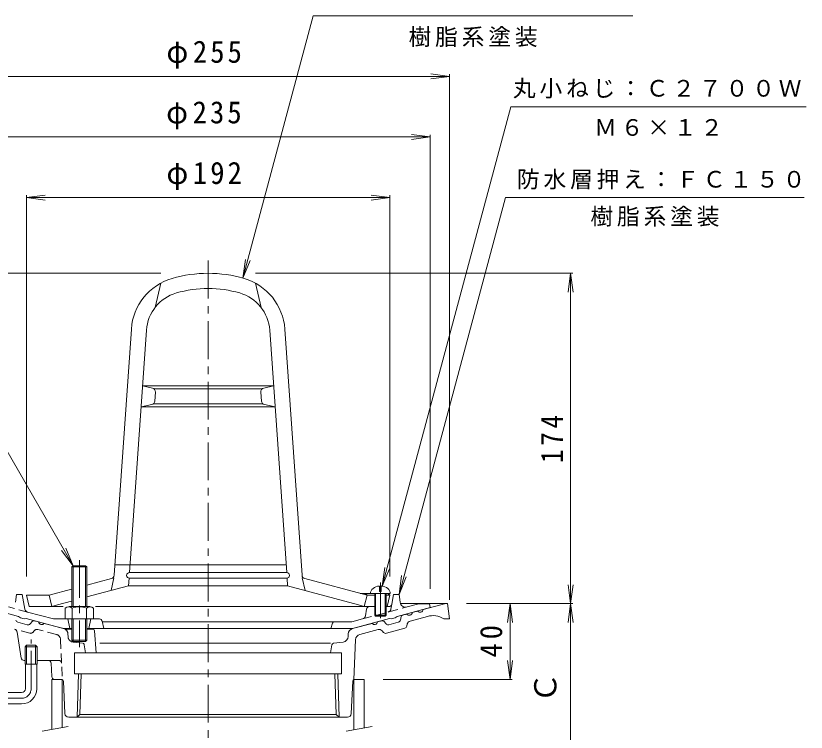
# Model space of a CAD drawing. Units: millimetres, scale not verified. Extents: x -355 to 305, y -464 to 503.
# Drawn here: x -131.2 to 286.3, y -124.7 to 253.6 of the extents above; entities that cross this region are included whole.
import ezdxf
from ezdxf.enums import TextEntityAlignment as Align

# ---------------------------------------------------------------- set-up
doc = ezdxf.new("R2010")
doc.units = ezdxf.units.MM
doc.header["$LTSCALE"] = 4
doc.linetypes.add('CHAIN1', pattern=[8, 5, -1, 1, -1])
doc.linetypes.add('DASHED1', pattern=[1.8, 1.2, -0.6])
for name, color, linetype, lineweight in [('0-0_通り芯', 3, 'Continuous', 9), ('0-1_躯体', 2, 'Continuous', 9), ('0-2_仕上', 6, 'Continuous', 9), ('0-3_建具', 4, 'Continuous', 9), ('0-4_その他', 7, 'Continuous', 9), ('0-5_寸法', 7, 'Continuous', 9)]:
    doc.layers.add(name, color=color, linetype=linetype, lineweight=lineweight)
doc.styles.add('ＭＳ ゴシック', font='')
doc.styles.get('ＭＳ ゴシック').set_extended_font_data('MS Gothic')

msp = doc.modelspace()

# ---------------------------------------------------------------- linework, layer by layer
at = {"layer": '0-0_通り芯', "linetype": 'CHAIN1'}
for p, q in [((-29.597, 124.362), (-29.597, -145.54)), ((-123.097, -101.801), (-123.097, -75.801)), ((-128.097, -106.801), (-139.097, -106.801))]:
    msp.add_line(p, q, dxfattribs=at)
at = {"layer": '0-0_通り芯'}
for p, q in [((71.927, -56.801), (96.903, -56.801)), ((95.903, -56.801), (84.047, -59.978)), ((97.903, -64.801), (96.903, -56.801)), ((73.053, -62.924), (75.354, -62.307)), ((81.149, -60.754), (78.252, -61.531)), ((-130.083, -66.61), (-125.112, -67.941)), ((-122.401, -66.134), (-123.601, -67.488)), ((-119.093, -66.448), (-121.394, -65.832)), ((59.899, -66.448), (62.2, -65.832)), ((63.207, -66.134), (64.407, -67.488)), ((70.888, -66.61), (65.917, -67.941)), ((72.332, -63.689), (71.969, -65.462)), ((77.073, -65.988), (86.261, -63.526)), ((97.903, -64.801), (94.903, -64.801)), ((-105.853, -69.996), (-116.196, -67.225)), ((-101.597, -70.301), (-105.12, -70.301)), ((-90.526, -70.301), (-93.597, -70.301)), ((46.659, -69.996), (57.001, -67.225)), ((50.528, -73.1), (60.25, -70.495)), ((64.565, -72.445), (74.311, -69.834)), ((75.393, -68.685), (75.631, -67.518)), ((-128.294, -85.53), (-130.398, -71.902)), ((-89.529, -71.227), (-88.671, -82.801)), ((44.374, -74.255), (44.438, -72.764)), ((63.054, -71.991), (62.264, -71.1)), ((-125.457, -78.801), (-126.272, -79.601)), ((-120.737, -78.801), (-125.457, -78.801)), ((-125.457, -88.801), (-125.457, -78.801)), ((-119.922, -79.601), (-120.737, -78.801)), ((-120.737, -88.801), (-120.737, -78.801)), ((35.069, -77.712), (-86.814, -77.712)), ((35.779, -78.541), (35.069, -82.801)), ((41.733, -77.104), (36.647, -77.712)), ((48.308, -75.868), (47.398, -96.911)), ((-119.922, -79.601), (-126.272, -79.601)), ((-126.272, -88.801), (-126.272, -79.601)), ((-119.922, -88.801), (-119.922, -79.601)), ((-100.097, -82.801), (-100.097, -93.801)), ((-100.097, -82.801), (40.903, -82.801)), ((40.903, -82.801), (40.903, -93.801)), ((-126.811, -86.801), (-126.272, -86.801)), ((-119.922, -86.801), (-114.024, -86.801)), ((-119.922, -88.801), (-126.272, -88.801)), ((-126.097, -101.801), (-126.097, -88.801)), ((-120.097, -101.801), (-120.097, -88.801)), ((-112.526, -88.226), (-112.169, -95.376)), ((-100.097, -93.801), (40.903, -93.801)), ((-98.812, -116.801), (-98.094, -93.801)), ((39.618, -116.801), (38.899, -93.801)), ((-110.67, -96.801), (-107.049, -96.801)), ((-105.192, -114.901), (-106.05, -97.751)), ((45.998, -114.901), (46.855, -97.751)), ((-128.097, -103.801), (-136.097, -103.801)), ((-128.097, -109.801), (-136.097, -109.801)), ((-103.195, -116.801), (44, -116.801)), ((-97.286, -115.274), (38.091, -115.274))]:
    msp.add_line(p, q, dxfattribs=at)
at = {"layer": '0-0_通り芯', "linetype": 'DASHED1'}
for p, q in [((-123.759, -72.445), (-131.857, -70.275)), ((-109.723, -73.1), (-119.445, -70.495)), ((-122.249, -71.991), (-121.459, -71.1)), ((-103.568, -74.255), (-103.633, -72.764)), ((-107.502, -75.868), (-106.593, -96.911)), ((-100.927, -77.104), (-95.842, -77.712)), ((-94.974, -78.541), (-94.264, -82.801)), ((-108.466, -86.801), (-114.024, -86.801))]:
    msp.add_line(p, q, dxfattribs=at)
at = {"layer": '0-0_通り芯'}
for points in [[(-98.812, -116.801), (-97.286, -115.274), (-96.615, -93.801)], [(39.618, -116.801), (38.091, -115.274), (37.42, -93.801)]]:
    msp.add_lwpolyline(points, dxfattribs=at)
for centre, radius, start, end in [((76.641, -61.315), 1.625, 217.62109, 352.37941), ((82.436, -59.762), 1.625, 217.6203, 352.38071), ((-129.694, -65.161), 1.5, 191.5649, 254.99991), ((-121.653, -66.798), 1, 75.00023, 138.43498), ((-117.483, -66.233), 1.625, 187.62059, 322.38074), ((58.288, -66.233), 1.625, 217.61926, 352.37941), ((62.459, -66.798), 1, 41.56502, 104.99977), ((70.5, -65.161), 1.5, 285.00009, 348.4351), ((73.312, -63.89), 1, 104.99922, 168.43358), ((77.591, -67.919), 2, 104.9995, 168.43379), ((89.108, -74.151), 11, 58.20979, 105.00003), ((-132.375, -72.207), 2, 8.77884, 75.00076), ((-124.724, -66.493), 1.5, 254.99991, 318.43558), ((-106.63, -72.894), 3, 59.78954, 75.00024), ((-90.526, -71.301), 1, 4.23788, 90), ((47.435, -72.894), 3, 104.99976, 177.5246), ((60.768, -72.427), 2, 41.56493, 105.00024), ((65.529, -66.493), 1.5, 221.56442, 285.00009), ((73.923, -68.385), 1.5, 284.99872, 348.43372), ((41.376, -74.125), 3, 276.82027, 357.52458), ((51.305, -75.998), 3, 104.99898, 177.5246), ((64.177, -70.996), 1.5, 221.56349, 284.99872), ((36.766, -78.705), 1, 96.82062, 170.53838), ((-126.811, -85.301), 1.5, 188.77872, 270), ((-114.024, -88.301), 1.5, 2.86287, 90), ((-110.67, -95.301), 1.5, 182.86287, 270), ((-107.049, -97.801), 1, 2.86252, 90), ((47.854, -97.801), 1, 117.1295, 177.13748), ((-128.097, -101.801), 2, 270, 0), ((-128.097, -101.801), 8, 270, 0), ((-103.195, -114.801), 2, 182.86198, 270), ((44, -114.801), 2, 270, 357.13802)]:
    msp.add_arc(centre, radius, start, end, dxfattribs=at)
at = {"layer": '0-0_通り芯', "linetype": 'DASHED1'}
for centre, radius, start, end in [((-119.962, -72.427), 2, 74.99976, 138.43507), ((-106.63, -72.894), 3, 2.4754, 59.78954), ((-123.371, -70.996), 1.5, 255.00128, 318.43651), ((-110.499, -75.998), 3, 2.4754, 75.00102), ((-100.571, -74.125), 3, 182.47542, 263.17973), ((-95.96, -78.705), 1, 9.46162, 83.17938), ((-108.466, -88.301), 1.5, 2.4754, 90)]:
    msp.add_arc(centre, radius, start, end, dxfattribs=at)
at = {"layer": '0-0_通り芯', "linetype": 'CHAIN1'}
msp.add_arc((-128.097, -101.801), 5, 270, 0, dxfattribs=at)
at = {"layer": '0-1_躯体', "color": 4}
for p, q in [((-101.597, -58.411), (-101.597, -37.444)), ((-100.921, -58.411), (-100.921, -36.768)), ((-94.274, -58.411), (-94.274, -36.768)), ((-93.597, -58.411), (-93.597, -37.444)), ((-103.221, -58.411), (-91.974, -58.411)), ((-105.097, -59.133), (-105.097, -64.911)), ((-101.345, -59.133), (-101.345, -64.911)), ((-93.85, -59.133), (-93.85, -64.911)), ((-90.097, -59.133), (-90.097, -64.911)), ((-105.097, -64.911), (-90.097, -64.911)), ((-101.597, -64.911), (-101.597, -76.091)), ((-100.921, -64.911), (-100.921, -76.768)), ((-94.274, -64.911), (-94.274, -76.768)), ((-93.597, -64.911), (-93.597, -76.091))]:
    msp.add_line(p, q, dxfattribs=at)
at = {"layer": '0-1_躯体', "color": 4, "linetype": 'CHAIN1'}
msp.add_line((-97.597, -33.768), (-97.597, -79.768), dxfattribs=at)
at = {"layer": '0-1_躯体'}
for p, q in [((-131.272, -56.054), (-130.722, -51.911)), ((-127.722, -51.911), (-130.722, -51.911)), ((-126.434, -59.645), (-127.722, -51.911)), ((67.404, -57.158), (68.278, -51.911)), ((68.278, -51.911), (71.278, -51.911)), ((71.828, -56.054), (71.278, -51.911)), ((65.924, -58.411), (64.278, -58.411)), ((75.578, -58.557), (81.719, -56.911)), ((81.719, -56.911), (87.278, -56.911)), ((87.778, -58.911), (87.278, -56.911)), ((-129.722, -63.6), (-147.222, -58.911)), ((-124.979, -61.248), (-111.307, -64.911)), ((54.072, -59.669), (53.486, -63.257)), ((70.278, -63.6), (87.778, -58.911)), ((-129.722, -63.6), (-128.722, -64.386)), ((-126.722, -64.922), (-128.722, -64.386)), ((-125.722, -64.672), (-126.722, -64.922)), ((-106.17, -69.911), (-125.722, -64.672)), ((-86.952, -64.911), (-111.307, -64.911)), ((-103.597, -64.911), (-102.597, -69.911)), ((-91.597, -64.911), (-92.597, -69.911)), ((-85.481, -66.117), (-84.722, -69.911)), ((-85.422, -66.411), (46.264, -66.411)), ((52.03, -64.866), (46.264, -66.411)), ((46.725, -69.911), (66.278, -64.672)), ((66.278, -64.672), (67.278, -64.922)), ((67.278, -64.922), (69.278, -64.386)), ((70.278, -63.6), (69.278, -64.386)), ((-101.597, -69.911), (-106.17, -69.911)), ((-93.597, -69.911), (46.725, -69.911)), ((36.071, -67.137), (35.278, -69.911))]:
    msp.add_line(p, q, dxfattribs=at)
at = {"layer": '0-1_躯体', "linetype": 'DASHED1'}
for p, q in [((66.989, -59.645), (67.404, -57.158)), ((-124.979, -61.248), (-135.023, -58.557)), ((52.03, -64.866), (75.578, -58.557))]:
    msp.add_line(p, q, dxfattribs=at)
at = {"layer": '0-1_躯体', "color": 4}
for points in [[(-93.597, -37.444), (-101.597, -37.444), (-100.921, -36.768), (-94.274, -36.768)], [(-93.597, -76.091), (-101.597, -76.091), (-100.921, -76.768), (-94.274, -76.768)]]:
    msp.add_lwpolyline(points, close=True, dxfattribs=at)
for centre, radius, start, end in [((-103.221, -61.212), 2.8, 47.92557, 132.07463), ((-97.597, -68.501), 10.089, 68.19786, 111.80214), ((-91.974, -61.212), 2.8, 47.92572, 132.07428)]:
    msp.add_arc(centre, radius, start, end, dxfattribs=at)
at = {"layer": '0-1_躯体'}
for centre, radius, start, end in [((55.553, -59.911), 1.5, 90, 170.72017), ((65.924, -56.911), 1.5, 270, 350.54048), ((74.802, -55.659), 3, 187.56569, 285.00009), ((-124.461, -59.316), 2, 189.45839, 254.99998), ((-86.952, -66.411), 1.5, 11.31021, 90), ((37.032, -67.411), 1, 90, 164.05402), ((51.512, -62.935), 2, 285.00052, 350.72157)]:
    msp.add_arc(centre, radius, start, end, dxfattribs=at)
at = {"layer": '0-1_躯体', "linetype": 'DASHED1'}
msp.add_arc((65.016, -59.316), 2, 285.00002, 350.54161, dxfattribs=at)
at = {"layer": '0-2_仕上'}
for p, q in [((-54.597, 112.444), (-57.597, 99.597)), ((-4.597, 112.444), (-1.597, 99.597)), ((-79.228, -41.806), (-70.136, 88.212)), ((20.033, -41.806), (10.941, 88.212)), ((-71.108, -40.369), (-62.156, 87.654)), ((11.913, -40.369), (2.961, 87.654)), ((-64.22, 58.131), (5.025, 58.131)), ((-58.999, 56.998), (-64.22, 58.131)), ((-58.207, 56.631), (-0.988, 56.631)), ((-57.762, 50.137), (-57.429, 54.904)), ((-1.433, 50.137), (-1.766, 54.904)), ((-0.195, 56.998), (5.025, 58.131)), ((-59.345, 48.32), (-64.989, 47.131)), ((5.795, 47.131), (-64.989, 47.131)), ((-0.574, 48.631), (-58.621, 48.631)), ((0.15, 48.32), (5.795, 47.131)), ((-78.848, -36.369), (11.633, -36.369)), ((-71.108, -40.369), (11.913, -40.369)), ((-80.705, -43.598), (-93.722, -47.086)), ((-79.327, -43.229), (-80.827, -49.842)), ((-71.597, -47.369), (-71.316, -43.355)), ((-71.108, -43.369), (11.913, -43.369)), ((12.403, -47.369), (12.122, -43.355)), ((20.133, -43.229), (21.633, -49.842)), ((21.511, -43.598), (54.403, -52.411)), ((-101.722, -49.229), (-113.597, -52.411)), ((-71.597, -47.369), (-93.722, -53.297)), ((-71.597, -47.369), (12.403, -47.369)), ((12.403, -47.369), (49.903, -57.417)), ((60.903, -47.529), (60.903, -50.411)), ((61.903, -47.529), (61.903, -50.411)), ((-125.597, -52.411), (-124.097, -58.411)), ((-113.597, -52.411), (-125.597, -52.411)), ((-113.597, -52.411), (-112.097, -58.411)), ((50.671, -51.411), (56.153, -51.411)), ((54.403, -52.411), (52.903, -58.411)), ((54.403, -52.411), (53.403, -51.411)), ((54.403, -52.411), (58.403, -52.411)), ((56.153, -51.411), (66.653, -51.411)), ((58.403, -51.411), (58.403, -62.911)), ((58.903, -51.411), (58.903, -63.411)), ((60.903, -50.411), (61.903, -50.411)), ((63.903, -51.411), (63.903, -63.411)), ((64.403, -51.411), (64.403, -62.911)), ((64.403, -52.411), (66.403, -52.411)), ((66.403, -52.411), (64.903, -58.411)), ((66.403, -52.411), (65.403, -51.411)), ((-124.097, -58.411), (-106.085, -58.411)), ((-109.097, -57.417), (-112.097, -58.411)), ((-101.722, -55.441), (-109.097, -57.417)), ((-89.049, -58.411), (58.403, -58.411)), ((49.903, -57.417), (52.903, -58.411)), ((64.403, -58.411), (64.903, -58.411)), ((58.403, -62.911), (64.403, -62.911)), ((58.403, -62.911), (58.903, -63.411)), ((58.903, -63.411), (63.903, -63.411)), ((64.403, -62.911), (63.903, -63.411))]:
    msp.add_line(p, q, dxfattribs=at)
at = {"layer": '0-2_仕上', "linetype": 'CHAIN1'}
msp.add_line((61.403, -45.73), (61.403, -64.5), dxfattribs=at)
at = {"layer": '0-2_仕上'}
for centre, radius, start, end in [((-29.597, 49.631), 68, 73.78406, 106.21594), ((-40.209, 86.119), 30, 106.21596, 175.99994), ((-18.985, 86.119), 30, 4.00006, 73.78404), ((-29.597, 49.631), 60, 73.78406, 106.21594), ((-40.209, 86.119), 22, 106.21596, 175.99994), ((-18.985, 86.119), 22, 4.00006, 73.78404), ((-59.424, 55.044), 2, 355.99968, 77.75664), ((0.229, 55.044), 2, 102.24336, 184.00032), ((-59.757, 50.277), 2, 281.89342, 355.99968), ((0.562, 50.277), 2, 184.00032, 258.10658), ((-71.108, -41.869), 1.5, 90, 270), ((11.913, -41.869), 1.5, 270, 90), ((-81.223, -41.666), 2, 285.00021, 356.0011), ((22.028, -41.666), 2, 183.9989, 254.99979)]:
    msp.add_arc(centre, radius, start, end, dxfattribs=at)
for start_param, end_param in [(1.6661844, 3.1415927), (6.2831853, 7.7585936)]:
    msp.add_ellipse((61.403, -51.411), major_axis=(5.25, 0), ratio=0.7428, start_param=start_param, end_param=end_param, dxfattribs=at)
at = {"layer": '0-3_建具'}
for p, q in [((-106.597, -96.801), (-112.097, -96.801)), ((-112.097, -96.801), (-112.097, -123.23)), ((-106.597, -96.801), (-106.597, -122.26)), ((52.903, -96.801), (47.403, -96.801)), ((47.403, -96.801), (47.403, -123.406)), ((52.903, -96.801), (52.903, -122.436))]:
    msp.add_line(p, q, dxfattribs=at)
at = {"layer": '0-3_建具', "color": 7}
for p, q in [((-117.211, -124.131), (-103.424, -121.7)), ((43.289, -124.131), (57.077, -121.7))]:
    msp.add_line(p, q, dxfattribs=at)
at = {"layer": '0-4_その他'}
for p, q in [((-157.097, 221.631), (97.903, 221.631)), ((97.903, 221.631), (87.988, 222.936)), ((97.903, 221.631), (87.988, 220.326)), ((97.903, -54.801), (97.903, 222.831)), ((-147.222, 189.631), (87.778, 189.631)), ((87.778, 189.631), (77.863, 190.936)), ((87.778, 189.631), (77.863, 188.326)), ((87.778, -48.911), (87.778, 190.831)), ((-125.597, 157.631), (-115.683, 158.936)), ((-125.597, -42.411), (-125.597, 158.831)), ((66.403, 157.631), (56.488, 158.936)), ((66.403, -42.411), (66.403, 158.831)), ((-125.597, 157.631), (66.403, 157.631)), ((-125.597, 157.631), (-115.683, 156.326)), ((66.403, 157.631), (56.488, 156.326)), ((-54.597, 117.631), (-198.297, 117.631)), ((-4.597, 117.631), (163.103, 117.631)), ((161.903, 117.631), (160.598, 107.716)), ((161.903, -136.801), (161.903, 117.631)), ((161.903, 117.631), (163.208, 107.716)), ((161.903, -56.801), (160.598, -46.887)), ((161.903, -56.801), (163.208, -46.887)), ((106.903, -56.801), (163.103, -56.801)), ((106.903, -56.801), (163.103, -56.801)), ((129.903, -56.801), (128.598, -66.716)), ((129.903, -96.801), (129.903, -56.801)), ((129.903, -56.801), (131.208, -66.716)), ((161.903, -56.801), (160.598, -66.716)), ((161.903, -56.801), (163.208, -66.716)), ((129.903, -96.801), (128.598, -86.887)), ((129.903, -96.801), (131.208, -86.887)), ((62.903, -96.801), (131.103, -96.801))]:
    msp.add_line(p, q, dxfattribs=at)
at = {"layer": '0-5_寸法'}
for p, q in [((-11.221, 115.097), (25.899, 253.631)), ((25.899, 253.631), (194.699, 253.631)), ((62.428, -47.587), (130.277, 205.631)), ((130.277, 205.631), (286.321, 205.631)), ((-100.921, -36.768), (-213.157, 157.631)), ((71.278, -51.911), (127.424, 157.631)), ((127.424, 157.631), (285.259, 157.631)), ((-11.221, 115.097), (-9.916, 125.011)), ((-11.221, 115.097), (-7.394, 124.336)), ((-100.921, -36.768), (-107.008, -28.834)), ((-100.921, -36.768), (-104.748, -27.529)), ((62.428, -47.587), (63.733, -37.672)), ((62.428, -47.587), (66.254, -38.348)), ((71.278, -51.911), (72.583, -41.997)), ((71.278, -51.911), (75.104, -42.672))]:
    msp.add_line(p, q, dxfattribs=at)

# ---------------------------------------------------------------- texts
at = {"layer": '0-4_その他', "color": 2, "style": 'ＭＳ ゴシック'}
msp.add_text('Ｃ', height=11.73, rotation=90, dxfattribs=at).set_placement((157.903, -109.301), align=Align.BOTTOM_LEFT)
at = {"layer": '0-4_その他', "color": 2, "char_height": 11.73, "attachment_point": 7, "style": 'ＭＳ ゴシック'}
for s, insert in [('\\T1.21;\\W0.95;φ255', (-51.597, 225.631)), ('\\T1.21;\\W0.95;φ235', (-51.722, 193.631)), ('\\T1.21;\\W0.95;φ192', (-51.597, 161.631))]:
    msp.add_mtext(s, dxfattribs=dict(at, insert=insert))
at = {"layer": '0-4_その他', "color": 2, "char_height": 11.73, "attachment_point": 7, "rotation": 90, "style": 'ＭＳ ゴシック'}
for s, insert in [('\\T1.27;\\W0.9;174', (157.903, 17.415)), ('\\T1.27;\\W0.95;40', (125.903, -85.301))]:
    msp.add_mtext(s, dxfattribs=dict(at, insert=insert))
at = {"layer": '0-5_寸法', "char_height": 8.798, "attachment_point": 7, "style": 'ＭＳ ゴシック'}
for s, insert in [('\\T1.17;樹脂系塗装', (76.299, 237.124)), ('\\T1.17;丸小ねじ：Ｃ２７００Ｗ', (131.417, 209.971)), ('\\T1.17;Ｍ６×１２', (174.299, 190.129)), ('\\T1.17;防水層押え：ＦＣ１５０', (133.506, 161.933)), ('\\T1.17;樹脂系塗装', (172.342, 142.304))]:
    msp.add_mtext(s, dxfattribs=dict(at, insert=insert))

doc.saveas('drawing.dxf')
